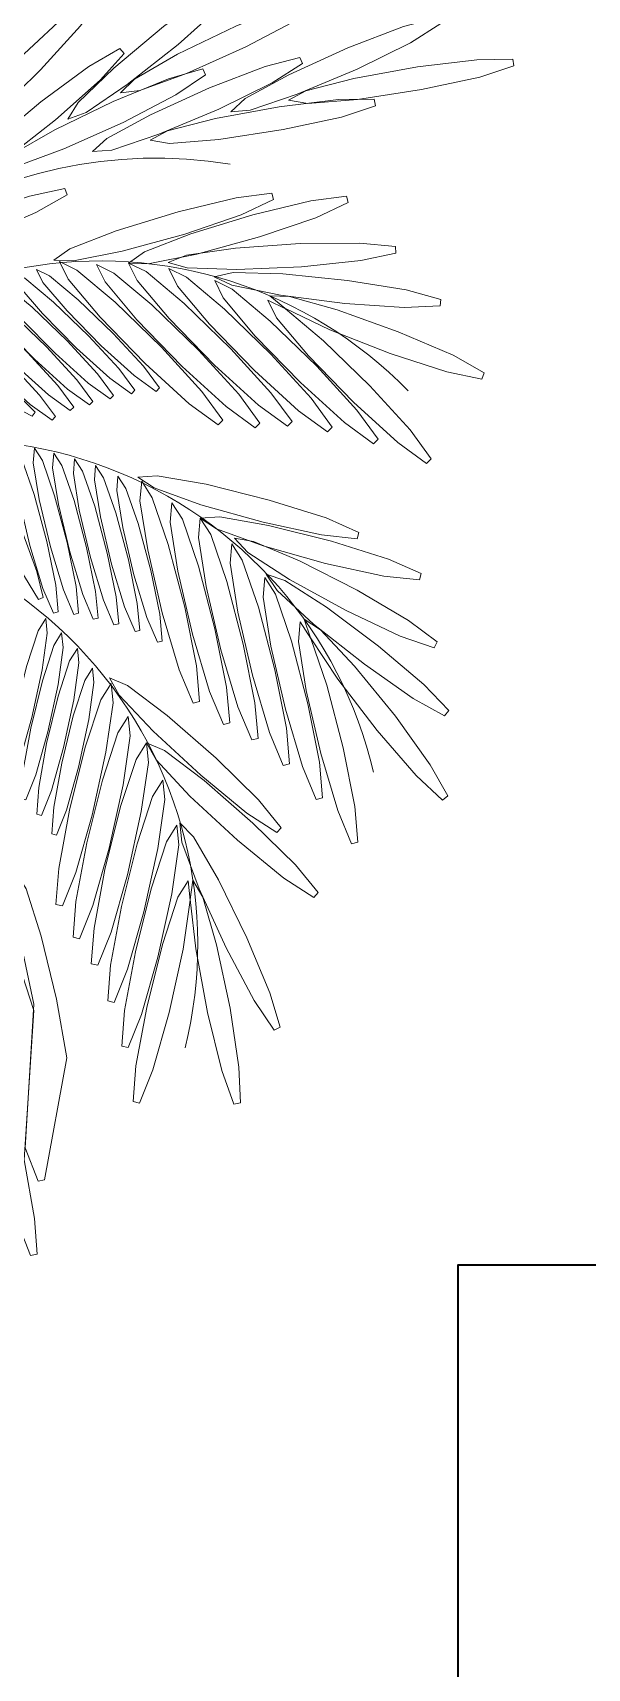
# Model space of a CAD drawing. Header units: inches. Extents: x 26.6 to 66.9, y -8.9 to 33.5.
# Drawn here: x 56.004 to 57.216, y 16.153 to 19.731 of the extents above; entities that cross this region are included whole.
import ezdxf

# ---------------------------------------------------------------- set-up
doc = ezdxf.new("R2010")
doc.units = ezdxf.units.IN
doc.header["$MEASUREMENT"] = 0
doc.layers.add('19', color=106, linetype='Continuous')
doc.layers.add('TREE E 1 75', color=9, linetype='Continuous', lineweight=5, transparency=0.6)
doc.layers.add('WALL 1 75', color=250, linetype='Continuous', lineweight=35)

# ---------------------------------------------------------------- blocks, each defined once
blk = doc.blocks.new('A$C40756668')
at = {"layer": 'TREE E 1 75'}
for points in [[(2.4918, 8.756, 0), (2.5318, 8.7707, 0), (2.6217, 8.8317, 0), (2.7329, 8.9196, 0), (2.8301, 9.0064, 0), (2.8825, 9.0646, 0), (2.8735, 9.0757, 0), (2.8058, 9.0363, 0), (2.701, 8.9587, 0), (2.5924, 8.8677, 0), (2.5144, 8.7921, 0), (2.4918, 8.756, 0)], [(2.2098, 8.6751, 0), (2.2479, 8.6941, 0), (2.3307, 8.7644, 0), (2.4319, 8.8637, 0), (2.5192, 8.9604, 0), (2.5651, 9.0239, 0), (2.5549, 9.034, 0), (2.4918, 8.9875, 0), (2.396, 8.8992, 0), (2.2978, 8.797, 0), (2.2284, 8.7135, 0), (2.2098, 8.6751, 0)], [(2.6068, 8.8139, 0), (2.6492, 8.8185, 0), (2.7512, 8.8558, 0), (2.8805, 8.9139, 0), (2.9959, 8.9744, 0), (3.0609, 9.0181, 0), (3.0549, 9.0311, 0), (2.9796, 9.0093, 0), (2.8591, 8.9596, 0), (2.7316, 8.8978, 0), (2.6376, 8.8434, 0), (2.6068, 8.8139, 0)], [(2.8478, 8.7723, 0), (2.8903, 8.7758, 0), (2.9932, 8.8106, 0), (3.1238, 8.8655, 0), (3.2407, 8.9231, 0), (3.3068, 8.9652, 0), (3.301, 8.9784, 0), (3.2253, 8.9584, 0), (3.1036, 8.9117, 0), (2.9746, 8.853, 0), (2.8792, 8.8011, 0), (2.8478, 8.7723, 0)], [(2.2238, 8.5909, 0), (2.2638, 8.6057, 0), (2.3536, 8.6667, 0), (2.4648, 8.7545, 0), (2.5621, 8.8413, 0), (2.6145, 8.8995, 0), (2.6054, 8.9107, 0), (2.5378, 8.8712, 0), (2.433, 8.7937, 0), (2.3244, 8.7026, 0), (2.2464, 8.6271, 0), (2.2238, 8.5909, 0)], [(2.5454, 8.6849, 0), (2.5879, 8.6884, 0), (2.6907, 8.7232, 0), (2.8214, 8.7781, 0), (2.9383, 8.8357, 0), (3.0044, 8.8778, 0), (2.9986, 8.891, 0), (2.9229, 8.871, 0), (2.8012, 8.8243, 0), (2.6722, 8.7656, 0), (2.5768, 8.7137, 0), (2.5454, 8.6849, 0)], [(2.9741, 8.7973, 0), (3.0162, 8.7904, 0), (3.1244, 8.7991, 0), (3.2645, 8.8206, 0), (3.3919, 8.848, 0), (3.4663, 8.8728, 0), (3.4639, 8.8869, 0), (3.3856, 8.886, 0), (3.2561, 8.8703, 0), (3.1167, 8.8448, 0), (3.0116, 8.8176, 0), (2.9741, 8.7973, 0)], [(2.3388, 8.6488, 0), (2.3812, 8.6534, 0), (2.4832, 8.6907, 0), (2.6124, 8.7488, 0), (2.7279, 8.8093, 0), (2.7929, 8.8531, 0), (2.7868, 8.8661, 0), (2.7116, 8.8442, 0), (2.5911, 8.7945, 0), (2.4635, 8.7327, 0), (2.3695, 8.6784, 0), (2.3388, 8.6488, 0)], [(2.6717, 8.7099, 0), (2.7138, 8.703, 0), (2.822, 8.7117, 0), (2.9621, 8.7332, 0), (3.0895, 8.7606, 0), (3.1638, 8.7853, 0), (3.1615, 8.7995, 0), (3.0831, 8.7986, 0), (2.9537, 8.7829, 0), (2.8143, 8.7574, 0), (2.7092, 8.7302, 0), (2.6717, 8.7099, 0)], [(2.0223, 8.4197, 0), (2.055, 8.4469, 0), (2.1527, 8.4943, 0), (2.2844, 8.5468, 0), (2.4082, 8.5877, 0), (2.4848, 8.604, 0), (2.4899, 8.5906, 0), (2.4219, 8.5517, 0), (2.3024, 8.4997, 0), (2.1693, 8.451, 0), (2.0649, 8.4212, 0), (2.0223, 8.4197, 0)], [(2.4614, 8.4478, 0), (2.504, 8.4458, 0), (2.6105, 8.4671, 0), (2.7471, 8.5047, 0), (2.8705, 8.5469, 0), (2.9414, 8.5802, 0), (2.9374, 8.5939, 0), (2.8597, 8.5839, 0), (2.733, 8.5532, 0), (2.5975, 8.5116, 0), (2.4963, 8.4723, 0), (2.4614, 8.4478, 0)], [(2.6246, 8.4413, 0), (2.6672, 8.4393, 0), (2.7737, 8.4606, 0), (2.9103, 8.4983, 0), (3.0337, 8.5404, 0), (3.1046, 8.5737, 0), (3.1006, 8.5875, 0), (3.0229, 8.5774, 0), (2.8962, 8.5467, 0), (2.7607, 8.5051, 0), (2.6595, 8.4658, 0), (2.6246, 8.4413, 0)], [(2.7112, 8.4422, 0), (2.7522, 8.4307, 0), (2.8608, 8.4274, 0), (3.0024, 8.4333, 0), (3.1321, 8.4465, 0), (3.2087, 8.4629, 0), (3.2079, 8.4772, 0), (3.1299, 8.485, 0), (2.9996, 8.4837, 0), (2.8582, 8.4737, 0), (2.7507, 8.4583, 0), (2.7112, 8.4422, 0)], [(2.4733, 8.4443, 0), (2.5116, 8.4255, 0), (2.5948, 8.3556, 0), (2.6964, 8.2569, 0), (2.7843, 8.1606, 0), (2.8305, 8.0973, 0), (2.8203, 8.0872, 0), (2.757, 8.1334, 0), (2.6607, 8.2212, 0), (2.562, 8.3228, 0), (2.4921, 8.406, 0), (2.4733, 8.4443, 0)], [(2.3224, 8.4105, 0), (2.3511, 8.3966, 0), (2.4138, 8.3445, 0), (2.4904, 8.2708, 0), (2.5566, 8.1989, 0), (2.5915, 8.1516, 0), (2.5839, 8.144, 0), (2.5363, 8.1784, 0), (2.4637, 8.2439, 0), (2.3893, 8.3198, 0), (2.3366, 8.3819, 0), (2.3224, 8.4105, 0)], [(2.3692, 8.4219, 0), (2.398, 8.4079, 0), (2.4606, 8.3558, 0), (2.5372, 8.2822, 0), (2.6035, 8.2103, 0), (2.6384, 8.163, 0), (2.6308, 8.1553, 0), (2.5832, 8.1897, 0), (2.5106, 8.2553, 0), (2.4362, 8.3311, 0), (2.3835, 8.3932, 0), (2.3692, 8.4219, 0)], [(2.4231, 8.4271, 0), (2.4518, 8.4132, 0), (2.5145, 8.3611, 0), (2.5911, 8.2874, 0), (2.6573, 8.2155, 0), (2.6922, 8.1683, 0), (2.6846, 8.1606, 0), (2.637, 8.195, 0), (2.5644, 8.2605, 0), (2.49, 8.3364, 0), (2.4373, 8.3985, 0), (2.4231, 8.4271, 0)], [(2.5542, 8.4382, 0), (2.5925, 8.4194, 0), (2.6756, 8.3496, 0), (2.7773, 8.2508, 0), (2.8651, 8.1545, 0), (2.9113, 8.0913, 0), (2.9012, 8.0811, 0), (2.8379, 8.1273, 0), (2.7416, 8.2151, 0), (2.6428, 8.3168, 0), (2.573, 8.3999, 0), (2.5542, 8.4382, 0)], [(2.6246, 8.4413, 0), (2.6629, 8.4225, 0), (2.746, 8.3527, 0), (2.8477, 8.2539, 0), (2.9355, 8.1576, 0), (2.9817, 8.0943, 0), (2.9716, 8.0842, 0), (2.9083, 8.1304, 0), (2.812, 8.2182, 0), (2.7132, 8.3199, 0), (2.6434, 8.403, 0), (2.6246, 8.4413, 0)], [(2.7125, 8.4291, 0), (2.7507, 8.4103, 0), (2.8339, 8.3405, 0), (2.9355, 8.2417, 0), (3.0234, 8.1455, 0), (3.0696, 8.0822, 0), (3.0594, 8.072, 0), (2.9961, 8.1182, 0), (2.8998, 8.2061, 0), (2.8011, 8.3077, 0), (2.7312, 8.3909, 0), (2.7125, 8.4291, 0)], [(2.8114, 8.4111, 0), (2.8499, 8.3928, 0), (2.9564, 8.3712, 0), (3.0969, 8.3531, 0), (3.227, 8.3443, 0), (3.3052, 8.3475, 0), (3.3069, 8.3618, 0), (3.2313, 8.3825, 0), (3.1026, 8.4032, 0), (2.9616, 8.4173, 0), (2.853, 8.4202, 0), (2.8114, 8.4111, 0)], [(2.2354, 8.385, 0), (2.2642, 8.371, 0), (2.3268, 8.3189, 0), (2.4034, 8.2453, 0), (2.4696, 8.1734, 0), (2.5045, 8.1261, 0), (2.4969, 8.1184, 0), (2.4493, 8.1528, 0), (2.3768, 8.2184, 0), (2.3023, 8.2942, 0), (2.2496, 8.3563, 0), (2.2354, 8.385, 0)], [(2.2772, 8.3976, 0), (2.306, 8.3837, 0), (2.3686, 8.3316, 0), (2.4452, 8.2579, 0), (2.5115, 8.186, 0), (2.5464, 8.1387, 0), (2.5388, 8.1311, 0), (2.4912, 8.1655, 0), (2.4186, 8.231, 0), (2.3442, 8.3069, 0), (2.2915, 8.369, 0), (2.2772, 8.3976, 0)], [(2.8127, 8.403, 0), (2.851, 8.3842, 0), (2.9341, 8.3144, 0), (3.0358, 8.2156, 0), (3.1236, 8.1193, 0), (3.1698, 8.0561, 0), (3.1597, 8.0459, 0), (3.0964, 8.0921, 0), (3.0001, 8.18, 0), (2.9014, 8.2816, 0), (2.8315, 8.3648, 0), (2.8127, 8.403, 0)], [(2.1957, 8.3642, 0), (2.2245, 8.3503, 0), (2.2871, 8.2982, 0), (2.3637, 8.2245, 0), (2.43, 8.1526, 0), (2.4648, 8.1054, 0), (2.4573, 8.0977, 0), (2.4096, 8.1321, 0), (2.3371, 8.1976, 0), (2.2626, 8.2735, 0), (2.2099, 8.3356, 0), (2.1957, 8.3642, 0)], [(2.9289, 8.3599, 0), (2.9672, 8.3411, 0), (3.0503, 8.2713, 0), (3.152, 8.1725, 0), (3.2398, 8.0762, 0), (3.286, 8.013, 0), (3.2759, 8.0028, 0), (3.2126, 8.049, 0), (3.1163, 8.1369, 0), (3.0175, 8.2385, 0), (2.9477, 8.3217, 0), (2.9289, 8.3599, 0)], [(2.9332, 8.3693, 0), (2.9661, 8.3422, 0), (3.0641, 8.2954, 0), (3.196, 8.2436, 0), (3.32, 8.2034, 0), (3.3967, 8.1874, 0), (3.4018, 8.2009, 0), (3.3336, 8.2394, 0), (3.2138, 8.2908, 0), (3.0804, 8.3388, 0), (2.9758, 8.368, 0), (2.9332, 8.3693, 0)], [(2.1158, 8.3315, 0), (2.1464, 8.322, 0), (2.216, 8.2797, 0), (2.3026, 8.2181, 0), (2.3788, 8.1568, 0), (2.4202, 8.1152, 0), (2.4139, 8.1065, 0), (2.3617, 8.1335, 0), (2.2803, 8.1876, 0), (2.1954, 8.2517, 0), (2.1341, 8.3053, 0), (2.1158, 8.3315, 0)], [(2.2888, 8.0522, 0), (2.31, 8.0282, 0), (2.3477, 7.9561, 0), (2.3901, 7.8586, 0), (2.4236, 7.7667, 0), (2.4375, 7.7097, 0), (2.4276, 7.7055, 0), (2.3969, 7.7556, 0), (2.3552, 7.844, 0), (2.3156, 7.9427, 0), (2.2909, 8.0203, 0), (2.2888, 8.0522, 0)], [(2.3741, 8.0389, 0), (2.3915, 8.0121, 0), (2.4182, 7.9351, 0), (2.4457, 7.8325, 0), (2.4652, 7.7367, 0), (2.4706, 7.6782, 0), (2.4602, 7.6755, 0), (2.4372, 7.7296, 0), (2.409, 7.8232, 0), (2.3845, 7.9266, 0), (2.3714, 8.007, 0), (2.3741, 8.0389, 0)], [(2.4187, 8.0361, 0), (2.4362, 8.0093, 0), (2.4629, 7.9324, 0), (2.4903, 7.8297, 0), (2.5099, 7.7339, 0), (2.5153, 7.6754, 0), (2.5049, 7.6728, 0), (2.4819, 7.7268, 0), (2.4537, 7.8204, 0), (2.4291, 7.9239, 0), (2.4161, 8.0043, 0), (2.4187, 8.0361, 0)], [(2.4611, 8.0253, 0), (2.4785, 7.9985, 0), (2.5052, 7.9216, 0), (2.5327, 7.8189, 0), (2.5523, 7.7231, 0), (2.5577, 7.6646, 0), (2.5472, 7.662, 0), (2.5243, 7.716, 0), (2.496, 7.8097, 0), (2.4715, 7.9131, 0), (2.4585, 7.9935, 0), (2.4611, 8.0253, 0)], [(2.5064, 8.013, 0), (2.5238, 7.9862, 0), (2.5505, 7.9093, 0), (2.578, 7.8066, 0), (2.5976, 7.7108, 0), (2.603, 7.6523, 0), (2.5925, 7.6497, 0), (2.5695, 7.7038, 0), (2.5413, 7.7974, 0), (2.5168, 7.9008, 0), (2.5038, 7.9812, 0), (2.5064, 8.013, 0)], [(2.5524, 7.9985, 0), (2.5698, 7.9717, 0), (2.5965, 7.8948, 0), (2.624, 7.7921, 0), (2.6435, 7.6963, 0), (2.649, 7.6378, 0), (2.6385, 7.6352, 0), (2.6155, 7.6892, 0), (2.5873, 7.7829, 0), (2.5628, 7.8863, 0), (2.5498, 7.9667, 0), (2.5524, 7.9985, 0)], [(2.6012, 7.9752, 0), (2.6186, 7.9484, 0), (2.6453, 7.8715, 0), (2.6728, 7.7688, 0), (2.6924, 7.673, 0), (2.6978, 7.6145, 0), (2.6873, 7.6118, 0), (2.6643, 7.6659, 0), (2.6361, 7.7595, 0), (2.6116, 7.8629, 0), (2.5986, 7.9434, 0), (2.6012, 7.9752, 0)], [(2.6447, 7.973, 0), (2.6802, 7.9494, 0), (2.7823, 7.9125, 0), (2.9187, 7.8741, 0), (3.0461, 7.8465, 0), (3.124, 7.8383, 0), (3.1277, 7.8521, 0), (3.056, 7.8837, 0), (2.9317, 7.9229, 0), (2.7942, 7.9573, 0), (2.6872, 7.976, 0), (2.6447, 7.973, 0)], [(2.6531, 7.9639, 0), (2.6761, 7.928, 0), (2.7112, 7.8253, 0), (2.7472, 7.6882, 0), (2.7726, 7.5603, 0), (2.7794, 7.4823, 0), (2.7655, 7.4789, 0), (2.7352, 7.5511, 0), (2.6982, 7.6761, 0), (2.6662, 7.8141, 0), (2.6494, 7.9214, 0), (2.6531, 7.9639, 0)], [(2.7192, 7.9169, 0), (2.7422, 7.881, 0), (2.7773, 7.7783, 0), (2.8133, 7.6412, 0), (2.8387, 7.5133, 0), (2.8455, 7.4353, 0), (2.8316, 7.4319, 0), (2.8013, 7.5041, 0), (2.7643, 7.6291, 0), (2.7323, 7.7671, 0), (2.7155, 7.8744, 0), (2.7192, 7.9169, 0)], [(2.7811, 7.8831, 0), (2.8041, 7.8473, 0), (2.8392, 7.7445, 0), (2.8751, 7.6074, 0), (2.9006, 7.4796, 0), (2.9074, 7.4015, 0), (2.8935, 7.3981, 0), (2.8632, 7.4703, 0), (2.8262, 7.5953, 0), (2.7942, 7.7334, 0), (2.7773, 7.8407, 0), (2.7811, 7.8831, 0)], [(2.7811, 7.8831, 0), (2.8165, 7.8595, 0), (2.9186, 7.8226, 0), (3.0551, 7.7842, 0), (3.1825, 7.7566, 0), (3.2604, 7.7484, 0), (3.264, 7.7622, 0), (3.1923, 7.7938, 0), (3.068, 7.833, 0), (2.9305, 7.8674, 0), (2.8236, 7.8861, 0), (2.7811, 7.8831, 0)], [(2.8557, 7.8392, 0), (2.8849, 7.8081, 0), (2.976, 7.7492, 0), (3.1003, 7.681, 0), (3.2181, 7.6253, 0), (3.2922, 7.5997, 0), (3.2989, 7.6124, 0), (3.2362, 7.6593, 0), (3.1239, 7.7256, 0), (2.9978, 7.7901, 0), (2.8978, 7.8325, 0), (2.8557, 7.8392, 0)], [(2.85, 7.8273, 0), (2.873, 7.7915, 0), (2.9081, 7.6887, 0), (2.944, 7.5516, 0), (2.9695, 7.4238, 0), (2.9763, 7.3457, 0), (2.9624, 7.3423, 0), (2.9321, 7.4145, 0), (2.8951, 7.5395, 0), (2.8631, 7.6776, 0), (2.8463, 7.7849, 0), (2.85, 7.8273, 0)], [(2.9223, 7.7531, 0), (2.9453, 7.7173, 0), (2.9804, 7.6145, 0), (3.0164, 7.4774, 0), (3.0418, 7.3496, 0), (3.0486, 7.2715, 0), (3.0347, 7.2681, 0), (3.0044, 7.3403, 0), (2.9674, 7.4653, 0), (2.9354, 7.6034, 0), (2.9186, 7.7107, 0), (2.9223, 7.7531, 0)], [(2.9253, 7.7607, 0), (2.9489, 7.7252, 0), (3.0288, 7.6517, 0), (3.1398, 7.5635, 0), (3.2465, 7.4887, 0), (3.3152, 7.451, 0), (3.324, 7.4624, 0), (3.27, 7.5192, 0), (3.1706, 7.6035, 0), (3.0571, 7.6884, 0), (2.9657, 7.747, 0), (2.9253, 7.7607, 0)], [(2.4434, 7.6637, 0), (2.4467, 7.6319, 0), (2.4354, 7.5512, 0), (2.4132, 7.4473, 0), (2.387, 7.3531, 0), (2.3652, 7.2985, 0), (2.3547, 7.3009, 0), (2.3589, 7.3595, 0), (2.3763, 7.4557, 0), (2.4015, 7.559, 0), (2.4265, 7.6365, 0), (2.4434, 7.6637, 0)], [(2.9995, 7.6562, 0), (3.0225, 7.6203, 0), (3.0576, 7.5176, 0), (3.0935, 7.3805, 0), (3.119, 7.2526, 0), (3.1258, 7.1746, 0), (3.1119, 7.1711, 0), (3.0816, 7.2434, 0), (3.0446, 7.3684, 0), (3.0126, 7.5064, 0), (2.9958, 7.6137, 0), (2.9995, 7.6562, 0)], [(3.008, 7.662, 0), (3.0222, 7.6218, 0), (3.0818, 7.531, 0), (3.168, 7.4185, 0), (3.2533, 7.32, 0), (3.3108, 7.2667, 0), (3.322, 7.2756, 0), (3.2836, 7.3438, 0), (3.2076, 7.4498, 0), (3.1182, 7.5598, 0), (3.0438, 7.6389, 0), (3.008, 7.662, 0)], [(2.4781, 7.6321, 0), (2.4814, 7.6003, 0), (2.4702, 7.5197, 0), (2.4479, 7.4157, 0), (2.4218, 7.3215, 0), (2.4, 7.267, 0), (2.3895, 7.2694, 0), (2.3936, 7.328, 0), (2.4111, 7.4242, 0), (2.4363, 7.5274, 0), (2.4613, 7.6049, 0), (2.4781, 7.6321, 0)], [(2.5125, 7.5983, 0), (2.5158, 7.5665, 0), (2.5045, 7.4858, 0), (2.4823, 7.3819, 0), (2.4561, 7.2877, 0), (2.4343, 7.2331, 0), (2.4238, 7.2355, 0), (2.428, 7.2941, 0), (2.4454, 7.3903, 0), (2.4706, 7.4936, 0), (2.4956, 7.5711, 0), (2.5125, 7.5983, 0)], [(2.5453, 7.5553, 0), (2.5486, 7.5235, 0), (2.5374, 7.4428, 0), (2.5151, 7.3389, 0), (2.489, 7.2447, 0), (2.4672, 7.1901, 0), (2.4567, 7.1925, 0), (2.4608, 7.2511, 0), (2.4783, 7.3473, 0), (2.5035, 7.4506, 0), (2.5285, 7.5281, 0), (2.5453, 7.5553, 0)], [(2.5864, 7.5216, 0), (2.5906, 7.4792, 0), (2.575, 7.3717, 0), (2.5447, 7.2333, 0), (2.5092, 7.1079, 0), (2.4798, 7.0353, 0), (2.4658, 7.0385, 0), (2.4717, 7.1167, 0), (2.4956, 7.2448, 0), (2.5299, 7.3823, 0), (2.5637, 7.4855, 0), (2.5864, 7.5216, 0)], [(2.5831, 7.5336, 0), (2.6039, 7.4964, 0), (2.678, 7.4171, 0), (2.7821, 7.3208, 0), (2.8829, 7.2382, 0), (2.9486, 7.1955, 0), (2.9582, 7.2061, 0), (2.9087, 7.2669, 0), (2.8158, 7.3583, 0), (2.709, 7.4515, 0), (2.6223, 7.5169, 0), (2.5831, 7.5336, 0)], [(2.6238, 7.4497, 0), (2.628, 7.4073, 0), (2.6125, 7.2998, 0), (2.5822, 7.1614, 0), (2.5466, 7.0359, 0), (2.5172, 6.9633, 0), (2.5032, 6.9666, 0), (2.5091, 7.0447, 0), (2.5331, 7.1729, 0), (2.5674, 7.3104, 0), (2.6012, 7.4136, 0), (2.6238, 7.4497, 0)], [(2.6636, 7.3915, 0), (2.6678, 7.3491, 0), (2.6522, 7.2416, 0), (2.6219, 7.1032, 0), (2.5864, 6.9777, 0), (2.557, 6.9051, 0), (2.543, 6.9084, 0), (2.5489, 6.9865, 0), (2.5728, 7.1147, 0), (2.6071, 7.2522, 0), (2.641, 7.3554, 0), (2.6636, 7.3915, 0)], [(2.6636, 7.3915, 0), (2.6844, 7.3543, 0), (2.7585, 7.275, 0), (2.8626, 7.1787, 0), (2.9634, 7.0961, 0), (3.0291, 7.0534, 0), (3.0387, 7.0641, 0), (2.9892, 7.1248, 0), (2.8963, 7.2163, 0), (2.7895, 7.3095, 0), (2.7028, 7.3748, 0), (2.6636, 7.3915, 0)], [(2.6995, 7.3104, 0), (2.7037, 7.268, 0), (2.6882, 7.1605, 0), (2.6579, 7.0221, 0), (2.6223, 6.8967, 0), (2.5929, 6.8241, 0), (2.5789, 6.8274, 0), (2.5848, 6.9055, 0), (2.6087, 7.0336, 0), (2.6431, 7.1711, 0), (2.6769, 7.2743, 0), (2.6995, 7.3104, 0)], [(2.7302, 7.2115, 0), (2.7344, 7.169, 0), (2.7189, 7.0616, 0), (2.6885, 6.9231, 0), (2.653, 6.7977, 0), (2.6236, 6.7251, 0), (2.6096, 6.7284, 0), (2.6155, 6.8065, 0), (2.6394, 6.9346, 0), (2.6737, 7.0721, 0), (2.7076, 7.1753, 0), (2.7302, 7.2115, 0)], [(2.7364, 7.2168, 0), (2.7411, 7.1745, 0), (2.7789, 7.0726, 0), (2.8376, 6.9436, 0), (2.8986, 6.8285, 0), (2.9426, 6.7636, 0), (2.9556, 6.7698, 0), (2.9334, 6.8449, 0), (2.8832, 6.9652, 0), (2.8208, 7.0924, 0), (2.766, 7.1862, 0), (2.7364, 7.2168, 0)], [(2.3784, 7.1088, 0), (2.3738, 7.0665, 0), (2.3885, 6.9589, 0), (2.4177, 6.8202, 0), (2.3981, 6.5056, 0), (2.4269, 6.4327, 0), (2.441, 6.4359, 0), (2.4898, 6.7029, 0), (2.4669, 6.8313, 0), (2.4337, 6.9691, 0), (2.4007, 7.0725, 0), (2.3784, 7.1088, 0)], [(2.7548, 7.09, 0), (2.759, 7.0476, 0), (2.7435, 6.9401, 0), (2.7131, 6.8017, 0), (2.6776, 6.6763, 0), (2.6482, 6.6037, 0), (2.6342, 6.6069, 0), (2.6401, 6.685, 0), (2.664, 6.8132, 0), (2.6983, 6.9507, 0), (2.7322, 7.0539, 0), (2.7548, 7.09, 0)], [(2.7651, 7.0913, 0), (2.7594, 7.049, 0), (2.7712, 6.9411, 0), (2.7967, 6.8017, 0), (2.8279, 6.6751, 0), (2.8548, 6.6015, 0), (2.8689, 6.6043, 0), (2.8657, 6.6826, 0), (2.8462, 6.8115, 0), (2.8167, 6.9501, 0), (2.7864, 7.0544, 0), (2.7651, 7.0913, 0)], [(2.3619, 6.9464, 0), (2.3573, 6.904, 0), (2.372, 6.7964, 0), (2.3471, 6.4688, 0), (2.3816, 6.3431, 0), (2.4104, 6.2702, 0), (2.4244, 6.2734, 0), (2.4192, 6.3516, 0), (2.3963, 6.4799, 0), (2.4172, 6.8066, 0), (2.3842, 6.9101, 0), (2.3619, 6.9464, 0)]]:
    blk.add_polyline3d(points, dxfattribs=at)
for centre, radius, start, end in [((2.6855, 7.6647), 1.0059, 80.8087, 165.1802), ((2.5622, 7.5066), 0.9393, 44.2103, 156.4853), ((2.2445, 7.1153), 0.9393, 13.0822, 125.3572), ((1.8364, 6.9519), 0.9393, 346.0178, 98.2928)]:
    blk.add_arc(centre, radius, start, end, dxfattribs=at)

msp = doc.modelspace()

# ---------------------------------------------------------------- linework, layer by layer
at = {"layer": 'WALL 1 75'}
msp.add_lwpolyline([(56.9336, 10.7857), (56.9336, 17.0357), (59.2836, 17.0357)], dxfattribs=at)

# ---------------------------------------------------------------- block references
at = {"layer": '19'}
msp.add_blockref('A$C40756668', (53.5892, 10.7857), dxfattribs=at)

doc.saveas('drawing.dxf')
